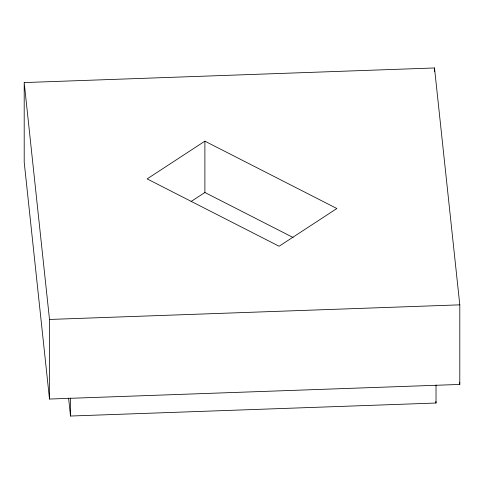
<?xml version="1.0" encoding="UTF-8"?>
<svg xmlns="http://www.w3.org/2000/svg" width="484" height="484" viewBox="0 0 484 484"><rect width="100%" height="100%" fill="white"/><g stroke="black" fill="none" stroke-linecap="round" stroke-linejoin="round"><path stroke-width="0.73" d="M204.889 141.171L147.13 178.898L279.111 246.247L336.87 208.519L204.889 141.171L204.889 192.487L191.077 201.507M24.2 82.57L434.499 67.966L459.8 304.847L459.8 384.435L49.501 399.046L24.2 162.164L24.2 82.57L49.501 319.452L49.501 399.046M49.501 319.452L459.8 304.847M68.589 398.011L70.513 416.034L436.024 403.027L436.024 385.04M204.889 192.487L293.104 237.499M459.558 382.191L459.8 384.435M435.86 401.52L436.024 403.027M434.499 67.966L434.499 71.717M70.513 398.054L70.513 416.034"/></g></svg>
